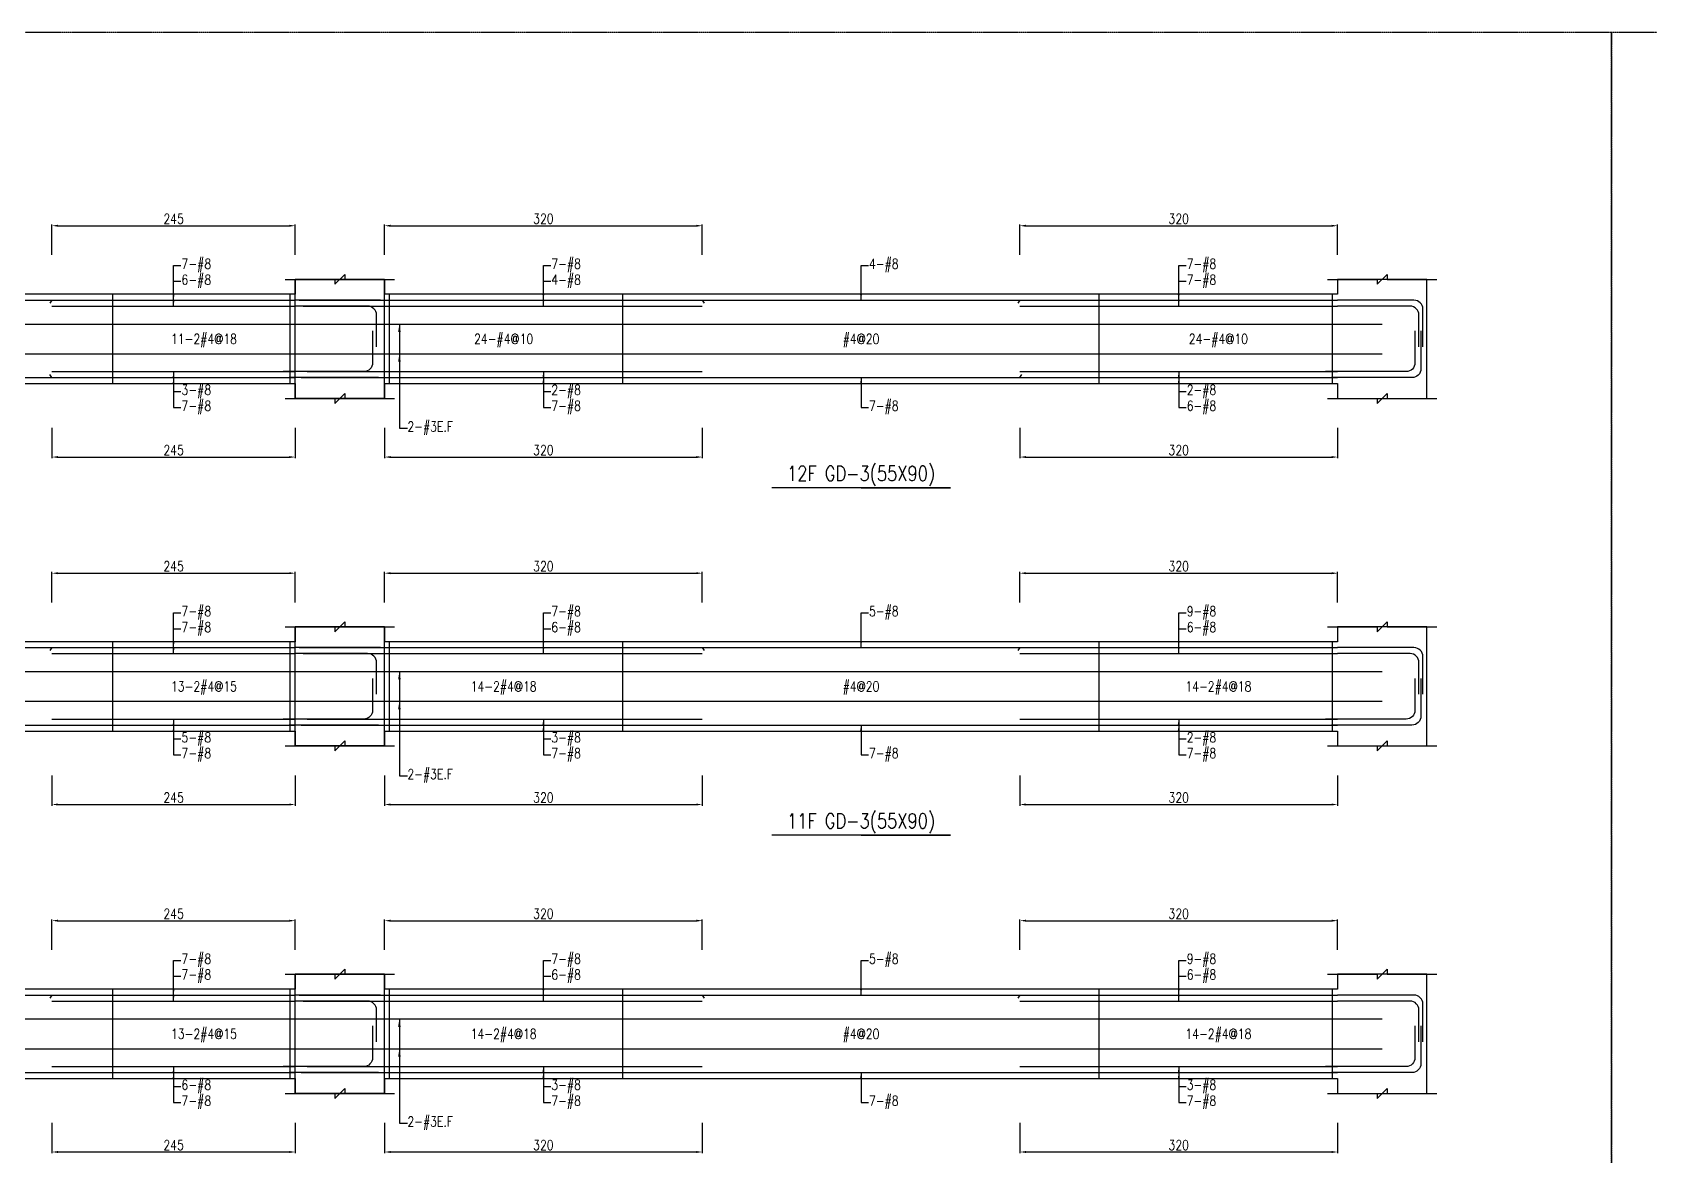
# Model space of a CAD drawing. Header units: millimetres. Extents: x 0 to 84580, y -12276 to 4373.
# Drawn here: x 40699 to 42328, y -5200 to -4069 of the extents above; entities that cross this region are included whole.
import ezdxf
from ezdxf.enums import TextEntityAlignment as Align

# ---------------------------------------------------------------- set-up
doc = ezdxf.new("R2010")
doc.units = ezdxf.units.MM
doc.header["$MEASUREMENT"] = 0
doc.linetypes.add('CENTER', pattern=[2, 1.25, -0.25, 0.25, -0.25])
for name, color, linetype in [('S-DIM', 2, 'Continuous'), ('S-GRID', 1, 'CENTER'), ('S-LEADER', 2, 'Continuous'), ('S-RC', 130, 'Continuous'), ('S-REINF', 6, 'Continuous'), ('S-TEXT', 2, 'Continuous')]:
    doc.layers.add(name, color=color, linetype=linetype)
doc.styles.add('CS4', font='romans.shx', dxfattribs={"width": 0.8, "bigfont": 'lsp.shx'})
doc.styles.get("Standard").update_dxf_attribs({"font": 'arial.ttf'})
doc.dimstyles.new('ISO-25', dxfattribs={"dimtxt": 2.5, "dimasz": 2.5, "dimexe": 1.25, "dimexo": 0.625, "dimtad": 1, "dimtxsty": 'Standard', "dimcen": 2.5, "dimadec": 0, "dimazin": 0, "dimtfac": 1, "dimtmove": 0, "dimatfit": 3, "dimfxl": 0, "dimarcsym": 0})

# ---------------------------------------------------------------- blocks, each defined once
blk = doc.blocks.new('*D1511')
at = {"layer": 'DEFPOINTS', "color": 0, "transparency": 16777216}
for p in [(40964.1, -4963.8), (40719.1, -4993.8), (40964.1, -4993.8)]:
    blk.add_point(p, dxfattribs=at)
at = {"layer": 'S-DIM', "color": 0, "lineweight": -2, "transparency": 16777216}
for p, q in [((40719.1, -4993.2), (40719.1, -4962.5)), ((40725.1, -4963.8), (40958.1, -4963.8)), ((40964.1, -4993.2), (40964.1, -4962.5))]:
    blk.add_line(p, q, dxfattribs=at)
at = {"layer": 'S-DIM', "color": 0, "transparency": 16777216}
for points in [[(40725.1, -4962.8), (40725.1, -4964.8), (40719.1, -4963.8)], [(40958.1, -4962.8), (40958.1, -4964.8), (40964.1, -4963.8)]]:
    blk.add_solid(points, dxfattribs=at)
at = {"layer": 'S-DIM', "color": 0, "transparency": 16777216, "insert": (40841.6, -4956.8), "char_height": 10, "attachment_point": 5, "style": 'CS4'}
blk.add_mtext('245', dxfattribs=at)
blk = doc.blocks.new('*D1513')
at = {"layer": 'DEFPOINTS', "color": 0, "transparency": 16777216}
for p in [(40719.1, -5166.8), (40964.1, -5166.8), (40964.1, -5196.8)]:
    blk.add_point(p, dxfattribs=at)
at = {"layer": 'S-DIM', "color": 0, "lineweight": -2, "transparency": 16777216}
for p, q in [((40719.1, -5167.4), (40719.1, -5198)), ((40964.1, -5167.4), (40964.1, -5198)), ((40725.1, -5196.8), (40958.1, -5196.8))]:
    blk.add_line(p, q, dxfattribs=at)
at = {"layer": 'S-DIM', "color": 0, "transparency": 16777216}
for points in [[(40725.1, -5195.8), (40725.1, -5197.8), (40719.1, -5196.8)], [(40958.1, -5195.8), (40958.1, -5197.8), (40964.1, -5196.8)]]:
    blk.add_solid(points, dxfattribs=at)
at = {"layer": 'S-DIM', "color": 0, "transparency": 16777216, "insert": (40841.6, -5189.8), "char_height": 10, "attachment_point": 5, "style": 'CS4'}
blk.add_mtext('245', dxfattribs=at)
blk = doc.blocks.new('*D1515')
at = {"layer": 'DEFPOINTS', "color": 0, "transparency": 16777216}
for p in [(40964.1, -4613.8), (40719.1, -4643.8), (40964.1, -4643.8)]:
    blk.add_point(p, dxfattribs=at)
at = {"layer": 'S-DIM', "color": 0, "lineweight": -2, "transparency": 16777216}
for p, q in [((40719.1, -4643.2), (40719.1, -4612.5)), ((40725.1, -4613.8), (40958.1, -4613.8)), ((40964.1, -4643.2), (40964.1, -4612.5))]:
    blk.add_line(p, q, dxfattribs=at)
at = {"layer": 'S-DIM', "color": 0, "transparency": 16777216}
for points in [[(40725.1, -4612.8), (40725.1, -4614.8), (40719.1, -4613.8)], [(40958.1, -4612.8), (40958.1, -4614.8), (40964.1, -4613.8)]]:
    blk.add_solid(points, dxfattribs=at)
at = {"layer": 'S-DIM', "color": 0, "transparency": 16777216, "insert": (40841.6, -4606.8), "char_height": 10, "attachment_point": 5, "style": 'CS4'}
blk.add_mtext('245', dxfattribs=at)
blk = doc.blocks.new('*D1525')
at = {"layer": 'DEFPOINTS', "color": 0, "transparency": 16777216}
for p in [(40719.1, -4816.8), (40964.1, -4816.8), (40964.1, -4846.8)]:
    blk.add_point(p, dxfattribs=at)
at = {"layer": 'S-DIM', "color": 0, "lineweight": -2, "transparency": 16777216}
for p, q in [((40719.1, -4817.4), (40719.1, -4848)), ((40964.1, -4817.4), (40964.1, -4848)), ((40725.1, -4846.8), (40958.1, -4846.8))]:
    blk.add_line(p, q, dxfattribs=at)
at = {"layer": 'S-DIM', "color": 0, "transparency": 16777216}
for points in [[(40725.1, -4845.8), (40725.1, -4847.8), (40719.1, -4846.8)], [(40958.1, -4845.8), (40958.1, -4847.8), (40964.1, -4846.8)]]:
    blk.add_solid(points, dxfattribs=at)
at = {"layer": 'S-DIM', "color": 0, "transparency": 16777216, "insert": (40841.6, -4839.8), "char_height": 10, "attachment_point": 5, "style": 'CS4'}
blk.add_mtext('245', dxfattribs=at)
blk = doc.blocks.new('*D1527')
at = {"layer": 'DEFPOINTS', "color": 0, "transparency": 16777216}
for p in [(40964.1, -4263.8), (40719.1, -4293.8), (40964.1, -4293.8)]:
    blk.add_point(p, dxfattribs=at)
at = {"layer": 'S-DIM', "color": 0, "lineweight": -2, "transparency": 16777216}
for p, q in [((40719.1, -4293.2), (40719.1, -4262.5)), ((40725.1, -4263.8), (40958.1, -4263.8)), ((40964.1, -4293.2), (40964.1, -4262.5))]:
    blk.add_line(p, q, dxfattribs=at)
at = {"layer": 'S-DIM', "color": 0, "transparency": 16777216}
for points in [[(40725.1, -4262.8), (40725.1, -4264.8), (40719.1, -4263.8)], [(40958.1, -4262.8), (40958.1, -4264.8), (40964.1, -4263.8)]]:
    blk.add_solid(points, dxfattribs=at)
at = {"layer": 'S-DIM', "color": 0, "transparency": 16777216, "insert": (40841.6, -4256.8), "char_height": 10, "attachment_point": 5, "style": 'CS4'}
blk.add_mtext('245', dxfattribs=at)
blk = doc.blocks.new('*D1529')
at = {"layer": 'DEFPOINTS', "color": 0, "transparency": 16777216}
for p in [(40719.1, -4466.8), (40964.1, -4466.8), (40964.1, -4496.8)]:
    blk.add_point(p, dxfattribs=at)
at = {"layer": 'S-DIM', "color": 0, "lineweight": -2, "transparency": 16777216}
for p, q in [((40719.1, -4467.4), (40719.1, -4498)), ((40964.1, -4467.4), (40964.1, -4498)), ((40725.1, -4496.8), (40958.1, -4496.8))]:
    blk.add_line(p, q, dxfattribs=at)
at = {"layer": 'S-DIM', "color": 0, "transparency": 16777216}
for points in [[(40725.1, -4495.8), (40725.1, -4497.8), (40719.1, -4496.8)], [(40958.1, -4495.8), (40958.1, -4497.8), (40964.1, -4496.8)]]:
    blk.add_solid(points, dxfattribs=at)
at = {"layer": 'S-DIM', "color": 0, "transparency": 16777216, "insert": (40841.6, -4489.8), "char_height": 10, "attachment_point": 5, "style": 'CS4'}
blk.add_mtext('245', dxfattribs=at)
blk = doc.blocks.new('*D1538')
at = {"layer": 'DEFPOINTS', "color": 0, "transparency": 16777216}
for p in [(41374.1, -4963.8), (41054.1, -4993.8), (41374.1, -4993.8)]:
    blk.add_point(p, dxfattribs=at)
at = {"layer": 'S-DIM', "color": 0, "lineweight": -2, "transparency": 16777216}
for p, q in [((41054.1, -4993.2), (41054.1, -4962.5)), ((41060.1, -4963.8), (41368.1, -4963.8)), ((41374.1, -4993.2), (41374.1, -4962.5))]:
    blk.add_line(p, q, dxfattribs=at)
at = {"layer": 'S-DIM', "color": 0, "transparency": 16777216}
for points in [[(41060.1, -4962.8), (41060.1, -4964.8), (41054.1, -4963.8)], [(41368.1, -4962.8), (41368.1, -4964.8), (41374.1, -4963.8)]]:
    blk.add_solid(points, dxfattribs=at)
at = {"layer": 'S-DIM', "color": 0, "transparency": 16777216, "insert": (41214.1, -4956.8), "char_height": 10, "attachment_point": 5, "style": 'CS4'}
blk.add_mtext('320', dxfattribs=at)
blk = doc.blocks.new('*D1539')
at = {"layer": 'DEFPOINTS', "color": 0, "transparency": 16777216}
for p in [(42014.1, -4963.8), (41694.1, -4993.8), (42014.1, -4993.8)]:
    blk.add_point(p, dxfattribs=at)
at = {"layer": 'S-DIM', "color": 0, "lineweight": -2, "transparency": 16777216}
for p, q in [((41694.1, -4993.2), (41694.1, -4962.5)), ((41700.1, -4963.8), (42008.1, -4963.8)), ((42014.1, -4993.2), (42014.1, -4962.5))]:
    blk.add_line(p, q, dxfattribs=at)
at = {"layer": 'S-DIM', "color": 0, "transparency": 16777216}
for points in [[(41700.1, -4962.8), (41700.1, -4964.8), (41694.1, -4963.8)], [(42008.1, -4962.8), (42008.1, -4964.8), (42014.1, -4963.8)]]:
    blk.add_solid(points, dxfattribs=at)
at = {"layer": 'S-DIM', "color": 0, "transparency": 16777216, "insert": (41854.1, -4956.8), "char_height": 10, "attachment_point": 5, "style": 'CS4'}
blk.add_mtext('320', dxfattribs=at)
blk = doc.blocks.new('*D1540')
at = {"layer": 'DEFPOINTS', "color": 0, "transparency": 16777216}
for p in [(41054.1, -5166.8), (41374.1, -5166.8), (41374.1, -5196.8)]:
    blk.add_point(p, dxfattribs=at)
at = {"layer": 'S-DIM', "color": 0, "lineweight": -2, "transparency": 16777216}
for p, q in [((41054.1, -5167.4), (41054.1, -5198)), ((41374.1, -5167.4), (41374.1, -5198)), ((41060.1, -5196.8), (41368.1, -5196.8))]:
    blk.add_line(p, q, dxfattribs=at)
at = {"layer": 'S-DIM', "color": 0, "transparency": 16777216}
for points in [[(41060.1, -5195.8), (41060.1, -5197.8), (41054.1, -5196.8)], [(41368.1, -5195.8), (41368.1, -5197.8), (41374.1, -5196.8)]]:
    blk.add_solid(points, dxfattribs=at)
at = {"layer": 'S-DIM', "color": 0, "transparency": 16777216, "insert": (41214.1, -5189.8), "char_height": 10, "attachment_point": 5, "style": 'CS4'}
blk.add_mtext('320', dxfattribs=at)
blk = doc.blocks.new('*D1541')
at = {"layer": 'DEFPOINTS', "color": 0, "transparency": 16777216}
for p in [(41694.1, -5166.8), (42014.1, -5166.8), (42014.1, -5196.8)]:
    blk.add_point(p, dxfattribs=at)
at = {"layer": 'S-DIM', "color": 0, "lineweight": -2, "transparency": 16777216}
for p, q in [((41694.1, -5167.4), (41694.1, -5198)), ((42014.1, -5167.4), (42014.1, -5198)), ((41700.1, -5196.8), (42008.1, -5196.8))]:
    blk.add_line(p, q, dxfattribs=at)
at = {"layer": 'S-DIM', "color": 0, "transparency": 16777216}
for points in [[(41700.1, -5195.8), (41700.1, -5197.8), (41694.1, -5196.8)], [(42008.1, -5195.8), (42008.1, -5197.8), (42014.1, -5196.8)]]:
    blk.add_solid(points, dxfattribs=at)
at = {"layer": 'S-DIM', "color": 0, "transparency": 16777216, "insert": (41854.1, -5189.8), "char_height": 10, "attachment_point": 5, "style": 'CS4'}
blk.add_mtext('320', dxfattribs=at)
blk = doc.blocks.new('*D1542')
at = {"layer": 'DEFPOINTS', "color": 0, "transparency": 16777216}
for p in [(41374.1, -4613.8), (41054.1, -4643.8), (41374.1, -4643.8)]:
    blk.add_point(p, dxfattribs=at)
at = {"layer": 'S-DIM', "color": 0, "lineweight": -2, "transparency": 16777216}
for p, q in [((41054.1, -4643.2), (41054.1, -4612.5)), ((41060.1, -4613.8), (41368.1, -4613.8)), ((41374.1, -4643.2), (41374.1, -4612.5))]:
    blk.add_line(p, q, dxfattribs=at)
at = {"layer": 'S-DIM', "color": 0, "transparency": 16777216}
for points in [[(41060.1, -4612.8), (41060.1, -4614.8), (41054.1, -4613.8)], [(41368.1, -4612.8), (41368.1, -4614.8), (41374.1, -4613.8)]]:
    blk.add_solid(points, dxfattribs=at)
at = {"layer": 'S-DIM', "color": 0, "transparency": 16777216, "insert": (41214.1, -4606.8), "char_height": 10, "attachment_point": 5, "style": 'CS4'}
blk.add_mtext('320', dxfattribs=at)
blk = doc.blocks.new('*D1543')
at = {"layer": 'DEFPOINTS', "color": 0, "transparency": 16777216}
for p in [(42014.1, -4613.8), (41694.1, -4643.8), (42014.1, -4643.8)]:
    blk.add_point(p, dxfattribs=at)
at = {"layer": 'S-DIM', "color": 0, "lineweight": -2, "transparency": 16777216}
for p, q in [((41694.1, -4643.2), (41694.1, -4612.5)), ((41700.1, -4613.8), (42008.1, -4613.8)), ((42014.1, -4643.2), (42014.1, -4612.5))]:
    blk.add_line(p, q, dxfattribs=at)
at = {"layer": 'S-DIM', "color": 0, "transparency": 16777216}
for points in [[(41700.1, -4612.8), (41700.1, -4614.8), (41694.1, -4613.8)], [(42008.1, -4612.8), (42008.1, -4614.8), (42014.1, -4613.8)]]:
    blk.add_solid(points, dxfattribs=at)
at = {"layer": 'S-DIM', "color": 0, "transparency": 16777216, "insert": (41854.1, -4606.8), "char_height": 10, "attachment_point": 5, "style": 'CS4'}
blk.add_mtext('320', dxfattribs=at)
blk = doc.blocks.new('*D1544')
at = {"layer": 'DEFPOINTS', "color": 0, "transparency": 16777216}
for p in [(41054.1, -4816.8), (41374.1, -4816.8), (41374.1, -4846.8)]:
    blk.add_point(p, dxfattribs=at)
at = {"layer": 'S-DIM', "color": 0, "lineweight": -2, "transparency": 16777216}
for p, q in [((41054.1, -4817.4), (41054.1, -4848)), ((41374.1, -4817.4), (41374.1, -4848)), ((41060.1, -4846.8), (41368.1, -4846.8))]:
    blk.add_line(p, q, dxfattribs=at)
at = {"layer": 'S-DIM', "color": 0, "transparency": 16777216}
for points in [[(41060.1, -4845.8), (41060.1, -4847.8), (41054.1, -4846.8)], [(41368.1, -4845.8), (41368.1, -4847.8), (41374.1, -4846.8)]]:
    blk.add_solid(points, dxfattribs=at)
at = {"layer": 'S-DIM', "color": 0, "transparency": 16777216, "insert": (41214.1, -4839.8), "char_height": 10, "attachment_point": 5, "style": 'CS4'}
blk.add_mtext('320', dxfattribs=at)
blk = doc.blocks.new('*D1545')
at = {"layer": 'DEFPOINTS', "color": 0, "transparency": 16777216}
for p in [(41694.1, -4816.8), (42014.1, -4816.8), (42014.1, -4846.8)]:
    blk.add_point(p, dxfattribs=at)
at = {"layer": 'S-DIM', "color": 0, "lineweight": -2, "transparency": 16777216}
for p, q in [((41694.1, -4817.4), (41694.1, -4848)), ((42014.1, -4817.4), (42014.1, -4848)), ((41700.1, -4846.8), (42008.1, -4846.8))]:
    blk.add_line(p, q, dxfattribs=at)
at = {"layer": 'S-DIM', "color": 0, "transparency": 16777216}
for points in [[(41700.1, -4845.8), (41700.1, -4847.8), (41694.1, -4846.8)], [(42008.1, -4845.8), (42008.1, -4847.8), (42014.1, -4846.8)]]:
    blk.add_solid(points, dxfattribs=at)
at = {"layer": 'S-DIM', "color": 0, "transparency": 16777216, "insert": (41854.1, -4839.8), "char_height": 10, "attachment_point": 5, "style": 'CS4'}
blk.add_mtext('320', dxfattribs=at)
blk = doc.blocks.new('*D1500')
at = {"layer": 'DEFPOINTS', "color": 0, "transparency": 16777216}
for p in [(41374.1, -4263.8), (41054.1, -4293.8), (41374.1, -4293.8)]:
    blk.add_point(p, dxfattribs=at)
at = {"layer": 'S-DIM', "color": 0, "lineweight": -2, "transparency": 16777216}
for p, q in [((41054.1, -4293.2), (41054.1, -4262.5)), ((41060.1, -4263.8), (41368.1, -4263.8)), ((41374.1, -4293.2), (41374.1, -4262.5))]:
    blk.add_line(p, q, dxfattribs=at)
at = {"layer": 'S-DIM', "color": 0, "transparency": 16777216}
for points in [[(41060.1, -4262.8), (41060.1, -4264.8), (41054.1, -4263.8)], [(41368.1, -4262.8), (41368.1, -4264.8), (41374.1, -4263.8)]]:
    blk.add_solid(points, dxfattribs=at)
at = {"layer": 'S-DIM', "color": 0, "transparency": 16777216, "insert": (41214.1, -4256.8), "char_height": 10, "attachment_point": 5, "style": 'CS4'}
blk.add_mtext('320', dxfattribs=at)
blk = doc.blocks.new('*D1501')
at = {"layer": 'DEFPOINTS', "color": 0, "transparency": 16777216}
for p in [(42014.1, -4263.8), (41694.1, -4293.8), (42014.1, -4293.8)]:
    blk.add_point(p, dxfattribs=at)
at = {"layer": 'S-DIM', "color": 0, "lineweight": -2, "transparency": 16777216}
for p, q in [((41694.1, -4293.2), (41694.1, -4262.5)), ((41700.1, -4263.8), (42008.1, -4263.8)), ((42014.1, -4293.2), (42014.1, -4262.5))]:
    blk.add_line(p, q, dxfattribs=at)
at = {"layer": 'S-DIM', "color": 0, "transparency": 16777216}
for points in [[(41700.1, -4262.8), (41700.1, -4264.8), (41694.1, -4263.8)], [(42008.1, -4262.8), (42008.1, -4264.8), (42014.1, -4263.8)]]:
    blk.add_solid(points, dxfattribs=at)
at = {"layer": 'S-DIM', "color": 0, "transparency": 16777216, "insert": (41854.1, -4256.8), "char_height": 10, "attachment_point": 5, "style": 'CS4'}
blk.add_mtext('320', dxfattribs=at)
blk = doc.blocks.new('*D1502')
at = {"layer": 'DEFPOINTS', "color": 0, "transparency": 16777216}
for p in [(41054.1, -4466.8), (41374.1, -4466.8), (41374.1, -4496.8)]:
    blk.add_point(p, dxfattribs=at)
at = {"layer": 'S-DIM', "color": 0, "lineweight": -2, "transparency": 16777216}
for p, q in [((41054.1, -4467.4), (41054.1, -4498)), ((41374.1, -4467.4), (41374.1, -4498)), ((41060.1, -4496.8), (41368.1, -4496.8))]:
    blk.add_line(p, q, dxfattribs=at)
at = {"layer": 'S-DIM', "color": 0, "transparency": 16777216}
for points in [[(41060.1, -4495.8), (41060.1, -4497.8), (41054.1, -4496.8)], [(41368.1, -4495.8), (41368.1, -4497.8), (41374.1, -4496.8)]]:
    blk.add_solid(points, dxfattribs=at)
at = {"layer": 'S-DIM', "color": 0, "transparency": 16777216, "insert": (41214.1, -4489.8), "char_height": 10, "attachment_point": 5, "style": 'CS4'}
blk.add_mtext('320', dxfattribs=at)
blk = doc.blocks.new('*D1503')
at = {"layer": 'DEFPOINTS', "color": 0, "transparency": 16777216}
for p in [(41694.1, -4466.8), (42014.1, -4466.8), (42014.1, -4496.8)]:
    blk.add_point(p, dxfattribs=at)
at = {"layer": 'S-DIM', "color": 0, "lineweight": -2, "transparency": 16777216}
for p, q in [((41694.1, -4467.4), (41694.1, -4498)), ((42014.1, -4467.4), (42014.1, -4498)), ((41700.1, -4496.8), (42008.1, -4496.8))]:
    blk.add_line(p, q, dxfattribs=at)
at = {"layer": 'S-DIM', "color": 0, "transparency": 16777216}
for points in [[(41700.1, -4495.8), (41700.1, -4497.8), (41694.1, -4496.8)], [(42008.1, -4495.8), (42008.1, -4497.8), (42014.1, -4496.8)]]:
    blk.add_solid(points, dxfattribs=at)
at = {"layer": 'S-DIM', "color": 0, "transparency": 16777216, "insert": (41854.1, -4489.8), "char_height": 10, "attachment_point": 5, "style": 'CS4'}
blk.add_mtext('320', dxfattribs=at)

msp = doc.modelspace()

# ---------------------------------------------------------------- linework, layer by layer
at = {"layer": 'S-GRID'}
for points in [[(39061, -6138), (42290, -6138), (42290, -4069), (39061, -4069), (39061, -6138)], [(42290, -6138), (45519, -6138), (45519, -4069), (42290, -4069), (42290, -6138)]]:
    msp.add_lwpolyline(points, dxfattribs=at)
at = {"layer": 'S-RC'}
for points in [[(40954.059, -4317.79), (41004.059, -4317.799), (41004.058, -4322.799), (41014.06, -4312.801), (41014.059, -4317.801), (41064.059, -4317.811)], [(40954.059, -4317.79), (41004.059, -4317.799), (41004.058, -4322.799), (41014.06, -4312.801), (41014.059, -4317.801), (41064.059, -4317.811)], [(42004.059, -4317.79), (42054.059, -4317.799), (42054.058, -4322.799), (42064.06, -4312.801), (42064.059, -4317.801), (42114.059, -4317.811)], [(40964.059, -4332.79), (40229.059, -4332.79)], [(40964.059, -4422.79), (40964.059, -4437.79), (41054.059, -4437.79), (41054.059, -4317.79), (40964.059, -4317.79), (40964.059, -4332.79)], [(41054.059, -4422.79), (41054.059, -4437.79), (40964.059, -4437.79), (40964.059, -4317.79), (41054.059, -4317.79), (41054.059, -4332.79)], [(42014.059, -4332.79), (41054.059, -4332.79)], [(42014.059, -4422.79), (42014.059, -4437.79), (42104.059, -4437.79), (42104.059, -4317.79), (42014.059, -4317.79), (42014.059, -4332.79)], [(40229.059, -4422.79), (40964.059, -4422.79)], [(41054.059, -4422.79), (42014.059, -4422.79)], [(40954.059, -4437.79), (41004.059, -4437.799), (41004.058, -4442.799), (41014.06, -4432.801), (41014.059, -4437.801), (41064.059, -4437.811)], [(40954.059, -4437.79), (41004.059, -4437.799), (41004.058, -4442.799), (41014.06, -4432.801), (41014.059, -4437.801), (41064.059, -4437.811)], [(42004.059, -4437.79), (42054.059, -4437.799), (42054.058, -4442.799), (42064.06, -4432.801), (42064.059, -4437.801), (42114.059, -4437.811)], [(41534.059, -4527.79), (41624.059, -4527.79), (41444.059, -4527.79)], [(40954.059, -4667.79), (41004.059, -4667.799), (41004.058, -4672.799), (41014.06, -4662.801), (41014.059, -4667.801), (41064.059, -4667.811)], [(40954.059, -4667.79), (41004.059, -4667.799), (41004.058, -4672.799), (41014.06, -4662.801), (41014.059, -4667.801), (41064.059, -4667.811)], [(40964.059, -4772.79), (40964.059, -4787.79), (41054.059, -4787.79), (41054.059, -4667.79), (40964.059, -4667.79), (40964.059, -4682.79)], [(41054.059, -4772.79), (41054.059, -4787.79), (40964.059, -4787.79), (40964.059, -4667.79), (41054.059, -4667.79), (41054.059, -4682.79)], [(42004.059, -4667.79), (42054.059, -4667.799), (42054.058, -4672.799), (42064.06, -4662.801), (42064.059, -4667.801), (42114.059, -4667.811)], [(42014.059, -4772.79), (42014.059, -4787.79), (42104.059, -4787.79), (42104.059, -4667.79), (42014.059, -4667.79), (42014.059, -4682.79)], [(40964.059, -4682.79), (40229.059, -4682.79)], [(42014.059, -4682.79), (41054.059, -4682.79)], [(40229.059, -4772.79), (40964.059, -4772.79)], [(41054.059, -4772.79), (42014.059, -4772.79)], [(40954.059, -4787.79), (41004.059, -4787.799), (41004.058, -4792.799), (41014.06, -4782.801), (41014.059, -4787.801), (41064.059, -4787.811)], [(40954.059, -4787.79), (41004.059, -4787.799), (41004.058, -4792.799), (41014.06, -4782.801), (41014.059, -4787.801), (41064.059, -4787.811)], [(42004.059, -4787.79), (42054.059, -4787.799), (42054.058, -4792.799), (42064.06, -4782.801), (42064.059, -4787.801), (42114.059, -4787.811)], [(41534.059, -4877.79), (41624.059, -4877.79), (41444.059, -4877.79)], [(40954.059, -5017.79), (41004.059, -5017.799), (41004.058, -5022.799), (41014.06, -5012.801), (41014.059, -5017.801), (41064.059, -5017.811)], [(40954.059, -5017.79), (41004.059, -5017.799), (41004.058, -5022.799), (41014.06, -5012.801), (41014.059, -5017.801), (41064.059, -5017.811)], [(42004.059, -5017.79), (42054.059, -5017.799), (42054.058, -5022.799), (42064.06, -5012.801), (42064.059, -5017.801), (42114.059, -5017.811)], [(40964.059, -5032.79), (40229.059, -5032.79)], [(40964.059, -5122.79), (40964.059, -5137.79), (41054.059, -5137.79), (41054.059, -5017.79), (40964.059, -5017.79), (40964.059, -5032.79)], [(41054.059, -5122.79), (41054.059, -5137.79), (40964.059, -5137.79), (40964.059, -5017.79), (41054.059, -5017.79), (41054.059, -5032.79)], [(42014.059, -5032.79), (41054.059, -5032.79)], [(42014.059, -5122.79), (42014.059, -5137.79), (42104.059, -5137.79), (42104.059, -5017.79), (42014.059, -5017.79), (42014.059, -5032.79)], [(40229.059, -5122.79), (40964.059, -5122.79)], [(41054.059, -5122.79), (42014.059, -5122.79)], [(40954.059, -5137.79), (41004.059, -5137.799), (41004.058, -5142.799), (41014.06, -5132.801), (41014.059, -5137.801), (41064.059, -5137.811)], [(40954.059, -5137.79), (41004.059, -5137.799), (41004.058, -5142.799), (41014.06, -5132.801), (41014.059, -5137.801), (41064.059, -5137.811)], [(42004.059, -5137.79), (42054.059, -5137.799), (42054.058, -5142.799), (42064.06, -5132.801), (42064.059, -5137.801), (42114.059, -5137.811)]]:
    msp.add_lwpolyline(points, dxfattribs=at)
at = {"layer": 'S-REINF', "color": 1}
for points in [[(40780.309, -4422.79), (40780.309, -4332.79)], [(40959.059, -4422.79), (40959.059, -4332.79)], [(41059.059, -4422.79), (41059.059, -4332.79)], [(41294.059, -4422.79), (41294.059, -4332.79)], [(41774.059, -4422.79), (41774.059, -4332.79)], [(42009.059, -4422.79), (42009.059, -4332.79)], [(40184.059, -4362.79), (41009.059, -4362.79)], [(41009.059, -4362.79), (42059.059, -4362.79)], [(40184.059, -4392.79), (41009.059, -4392.79)], [(41009.059, -4392.79), (42059.059, -4392.79)], [(40780.309, -4772.79), (40780.309, -4682.79)], [(40959.059, -4772.79), (40959.059, -4682.79)], [(41059.059, -4772.79), (41059.059, -4682.79)], [(41294.059, -4772.79), (41294.059, -4682.79)], [(41774.059, -4772.79), (41774.059, -4682.79)], [(42009.059, -4772.79), (42009.059, -4682.79)], [(40184.059, -4712.79), (41009.059, -4712.79)], [(41009.059, -4712.79), (42059.059, -4712.79)], [(40184.059, -4742.79), (41009.059, -4742.79)], [(41009.059, -4742.79), (42059.059, -4742.79)], [(40780.309, -5122.79), (40780.309, -5032.79)], [(40959.059, -5122.79), (40959.059, -5032.79)], [(41059.059, -5122.79), (41059.059, -5032.79)], [(41294.059, -5122.79), (41294.059, -5032.79)], [(41774.059, -5122.79), (41774.059, -5032.79)], [(42009.059, -5122.79), (42009.059, -5032.79)], [(40184.059, -5062.79), (41009.059, -5062.79)], [(41009.059, -5062.79), (42059.059, -5062.79)], [(40184.059, -5092.79), (41009.059, -5092.79)], [(41009.059, -5092.79), (42059.059, -5092.79)]]:
    msp.add_lwpolyline(points, dxfattribs=at)
at = {"layer": 'S-REINF'}
for points in [[(40474.059, -4338.79), (40719.059, -4338.79)], [(40719.059, -4338.79), (40717.059, -4341.79)], [(40719.059, -4338.79), (40964.059, -4338.79)], [(40719.059, -4344.79), (40964.059, -4344.79)], [(41050.059, -4338.79), (40964.059, -4338.79)], [(40968.059, -4338.79), (41054.059, -4338.79)], [(40972.059, -4344.79), (41054.059, -4344.79)], [(41054.059, -4338.79), (41374.059, -4338.79)], [(41054.059, -4344.79), (41374.059, -4344.79)], [(41374.059, -4338.79), (41376.059, -4341.79)], [(41374.059, -4338.79), (41694.059, -4338.79)], [(41694.059, -4338.79), (41692.059, -4341.79)], [(41694.059, -4338.79), (42014.059, -4338.79)], [(41694.059, -4344.79), (42014.059, -4344.79)], [(40719.059, -4416.79), (40717.059, -4413.79)], [(40719.059, -4410.79), (40964.059, -4410.79)], [(40976.059, -4410.79), (41054.059, -4410.79)], [(41054.059, -4410.79), (41374.059, -4410.79)], [(41694.059, -4410.79), (42014.059, -4410.79)], [(41694.059, -4416.79), (41696.059, -4413.79)], [(40474.059, -4416.79), (40719.059, -4416.79)], [(40719.059, -4416.79), (40964.059, -4416.79)], [(41048.059, -4416.79), (40958.059, -4416.79)], [(40970.059, -4416.79), (41054.059, -4416.79)], [(41054.059, -4416.79), (41374.059, -4416.79)], [(41374.059, -4416.79), (41694.059, -4416.79)], [(41694.059, -4416.79), (42014.059, -4416.79)], [(40474.059, -4688.79), (40719.059, -4688.79)], [(40719.059, -4688.79), (40717.059, -4691.79)], [(40719.059, -4688.79), (40964.059, -4688.79)], [(41050.059, -4688.79), (40964.059, -4688.79)], [(40968.059, -4688.79), (41054.059, -4688.79)], [(41054.059, -4688.79), (41374.059, -4688.79)], [(41374.059, -4688.79), (41376.059, -4691.79)], [(41374.059, -4688.79), (41694.059, -4688.79)], [(41694.059, -4688.79), (41692.059, -4691.79)], [(41694.059, -4688.79), (42014.059, -4688.79)], [(40719.059, -4694.79), (40964.059, -4694.79)], [(40972.059, -4694.79), (41054.059, -4694.79)], [(41054.059, -4694.79), (41374.059, -4694.79)], [(41694.059, -4694.79), (42014.059, -4694.79)], [(40474.059, -4766.79), (40719.059, -4766.79)], [(40719.059, -4760.79), (40964.059, -4760.79)], [(40719.059, -4766.79), (40964.059, -4766.79)], [(41048.059, -4766.79), (40958.059, -4766.79)], [(40970.059, -4766.79), (41054.059, -4766.79)], [(40976.059, -4760.79), (41054.059, -4760.79)], [(41054.059, -4760.79), (41374.059, -4760.79)], [(41054.059, -4766.79), (41374.059, -4766.79)], [(41374.059, -4766.79), (41694.059, -4766.79)], [(41694.059, -4760.79), (42014.059, -4760.79)], [(41694.059, -4766.79), (42014.059, -4766.79)], [(40474.059, -5038.79), (40719.059, -5038.79)], [(40719.059, -5038.79), (40717.059, -5041.79)], [(40719.059, -5038.79), (40964.059, -5038.79)], [(40719.059, -5044.79), (40964.059, -5044.79)], [(41050.059, -5038.79), (40964.059, -5038.79)], [(40968.059, -5038.79), (41054.059, -5038.79)], [(40972.059, -5044.79), (41054.059, -5044.79)], [(41054.059, -5038.79), (41374.059, -5038.79)], [(41054.059, -5044.79), (41374.059, -5044.79)], [(41374.059, -5038.79), (41376.059, -5041.79)], [(41374.059, -5038.79), (41694.059, -5038.79)], [(41694.059, -5038.79), (41692.059, -5041.79)], [(41694.059, -5038.79), (42014.059, -5038.79)], [(41694.059, -5044.79), (42014.059, -5044.79)], [(40719.059, -5110.79), (40964.059, -5110.79)], [(40976.059, -5110.79), (41054.059, -5110.79)], [(41054.059, -5110.79), (41374.059, -5110.79)], [(41694.059, -5110.79), (42014.059, -5110.79)], [(40474.059, -5116.79), (40719.059, -5116.79)], [(40719.059, -5116.79), (40964.059, -5116.79)], [(41048.059, -5116.79), (40958.059, -5116.79)], [(40970.059, -5116.79), (41054.059, -5116.79)], [(41054.059, -5116.79), (41374.059, -5116.79)], [(41374.059, -5116.79), (41694.059, -5116.79)], [(41694.059, -5116.79), (42014.059, -5116.79)]]:
    msp.add_lwpolyline(points, dxfattribs=at)
for points in [[(41046.059, -4385.79), (41046.059, -4353.79, 0.41421356), (41037.059, -4344.79), (40964.059, -4344.79)], [(42100.059, -4385.79), (42100.059, -4347.79, 0.41421356), (42091.059, -4338.79), (42014.059, -4338.79)], [(42096.059, -4385.79), (42096.059, -4353.79, 0.41421356), (42087.059, -4344.79), (42014.059, -4344.79)], [(41042.059, -4369.79), (41042.059, -4401.79, -0.41421356), (41033.059, -4410.79), (40952.059, -4410.79)], [(42092.059, -4369.79), (42092.059, -4401.79, -0.41421356), (42083.059, -4410.79), (42002.059, -4410.79)], [(42098.059, -4369.79), (42098.059, -4407.79, -0.41421356), (42089.059, -4416.79), (42008.059, -4416.79)], [(42100.059, -4735.79), (42100.059, -4697.79, 0.41421356), (42091.059, -4688.79), (42014.059, -4688.79)], [(41046.059, -4735.79), (41046.059, -4703.79, 0.41421356), (41037.059, -4694.79), (40964.059, -4694.79)], [(42096.059, -4735.79), (42096.059, -4703.79, 0.41421356), (42087.059, -4694.79), (42014.059, -4694.79)], [(41042.059, -4719.79), (41042.059, -4751.79, -0.41421356), (41033.059, -4760.79), (40952.059, -4760.79)], [(42092.059, -4719.79), (42092.059, -4751.79, -0.41421356), (42083.059, -4760.79), (42002.059, -4760.79)], [(42098.059, -4719.79), (42098.059, -4757.79, -0.41421356), (42089.059, -4766.79), (42008.059, -4766.79)], [(41046.059, -5085.79), (41046.059, -5053.79, 0.41421356), (41037.059, -5044.79), (40964.059, -5044.79)], [(42100.059, -5085.79), (42100.059, -5047.79, 0.41421356), (42091.059, -5038.79), (42014.059, -5038.79)], [(42096.059, -5085.79), (42096.059, -5053.79, 0.41421356), (42087.059, -5044.79), (42014.059, -5044.79)], [(41042.059, -5069.79), (41042.059, -5101.79, -0.41421356), (41033.059, -5110.79), (40952.059, -5110.79)], [(42092.059, -5069.79), (42092.059, -5101.79, -0.41421356), (42083.059, -5110.79), (42002.059, -5110.79)], [(42098.059, -5069.79), (42098.059, -5107.79, -0.41421356), (42089.059, -5116.79), (42008.059, -5116.79)]]:
    msp.add_lwpolyline(points, format="xyb", dxfattribs=at)

# ---------------------------------------------------------------- texts
at = {"layer": 'S-LEADER', "char_height": 10, "attachment_point": 4, "style": 'CS4'}
for s, insert in [('7-#8', (40849.559, -4303.79)), ('7-#8', (41222.059, -4303.79)), ('4-#8', (41542.059, -4303.79)), ('7-#8', (41862.059, -4303.79)), ('6-#8', (40849.559, -4319.79)), ('4-#8', (41222.059, -4319.79)), ('7-#8', (41862.059, -4319.79)), ('3-#8', (40849.559, -4430.79)), ('2-#8', (41222.059, -4430.79)), ('2-#8', (41862.059, -4430.79)), ('7-#8', (40849.559, -4446.79)), ('7-#8', (41222.059, -4446.79)), ('7-#8', (41542.059, -4446.79)), ('6-#8', (41862.059, -4446.79)), ('7-#8', (40849.559, -4653.79)), ('7-#8', (41222.059, -4653.79)), ('5-#8', (41542.059, -4653.79)), ('9-#8', (41862.059, -4653.79)), ('7-#8', (40849.559, -4669.79)), ('6-#8', (41222.059, -4669.79)), ('6-#8', (41862.059, -4669.79)), ('5-#8', (40849.559, -4780.79)), ('3-#8', (41222.059, -4780.79)), ('2-#8', (41862.059, -4780.79)), ('7-#8', (40849.559, -4796.79)), ('7-#8', (41222.059, -4796.79)), ('7-#8', (41542.059, -4796.79)), ('7-#8', (41862.059, -4796.79)), ('7-#8', (40849.559, -5003.79)), ('7-#8', (41222.059, -5003.79)), ('5-#8', (41542.059, -5003.79)), ('9-#8', (41862.059, -5003.79)), ('7-#8', (40849.559, -5019.79)), ('6-#8', (41222.059, -5019.79)), ('6-#8', (41862.059, -5019.79)), ('6-#8', (40849.559, -5130.79)), ('3-#8', (41222.059, -5130.79)), ('3-#8', (41862.059, -5130.79)), ('7-#8', (40849.559, -5146.79)), ('7-#8', (41222.059, -5146.79)), ('7-#8', (41542.059, -5146.79)), ('7-#8', (41862.059, -5146.79))]:
    msp.add_mtext(s, dxfattribs=dict(at, insert=insert))
at = {"layer": 'S-LEADER', "color": 3, "char_height": 10, "attachment_point": 4, "style": 'CS4'}
for insert in [(41077.059, -4467.79), (41077.059, -4817.79), (41077.059, -5167.79)]:
    msp.add_mtext('2-#3E.F', dxfattribs=dict(at, insert=insert))
at = {"layer": 'S-RC', "style": 'CS4', "width": 0.8}
for s, p in [('12F GD-3(55X90)', (41534.059, -4520.79)), ('11F GD-3(55X90)', (41534.059, -4870.79))]:
    msp.add_text(s, height=15, dxfattribs=at).set_placement(p, align=Align.CENTER)
at = {"layer": 'S-TEXT', "color": 1, "style": 'CS4', "width": 0.8}
for s, p in [('11-2#4@18', (40872.184, -4382.79)), ('24-#4@10', (41174.059, -4382.79)), ('#4@20', (41534.059, -4382.79)), ('24-#4@10', (41894.059, -4382.79)), ('13-2#4@15', (40872.184, -4732.79)), ('14-2#4@18', (41174.059, -4732.79)), ('#4@20', (41534.059, -4732.79)), ('14-2#4@18', (41894.059, -4732.79)), ('13-2#4@15', (40872.184, -5082.79)), ('14-2#4@18', (41174.059, -5082.79)), ('#4@20', (41534.059, -5082.79)), ('14-2#4@18', (41894.059, -5082.79))]:
    msp.add_text(s, height=10, dxfattribs=at).set_placement(p, align=Align.CENTER)

# ---------------------------------------------------------------- dimensions: what is measured, and where the dimension line sits
at = {"layer": 'S-DIM'}
for p1, p2, distance, picture, middle in [((40719.059, -4293.79), (40964.059, -4293.79), 30, '*D1527', (40841.559, -4256.79)), ((41054.059, -4293.79), (41374.059, -4293.79), 30, '*D1500', (41214.059, -4256.79)), ((41694.059, -4293.79), (42014.059, -4293.79), 30, '*D1501', (41854.059, -4256.79)), ((40719.059, -4466.79), (40964.059, -4466.79), -30, '*D1529', (40841.559, -4489.79)), ((41054.059, -4466.79), (41374.059, -4466.79), -30, '*D1502', (41214.059, -4489.79)), ((41694.059, -4466.79), (42014.059, -4466.79), -30, '*D1503', (41854.059, -4489.79)), ((40719.059, -4643.79), (40964.059, -4643.79), 30, '*D1515', (40841.559, -4606.79)), ((41054.059, -4643.79), (41374.059, -4643.79), 30, '*D1542', (41214.059, -4606.79)), ((41694.059, -4643.79), (42014.059, -4643.79), 30, '*D1543', (41854.059, -4606.79)), ((40719.059, -4816.79), (40964.059, -4816.79), -30, '*D1525', (40841.559, -4839.79)), ((41054.059, -4816.79), (41374.059, -4816.79), -30, '*D1544', (41214.059, -4839.79)), ((41694.059, -4816.79), (42014.059, -4816.79), -30, '*D1545', (41854.059, -4839.79)), ((40719.059, -4993.79), (40964.059, -4993.79), 30, '*D1511', (40841.559, -4956.79)), ((41054.059, -4993.79), (41374.059, -4993.79), 30, '*D1538', (41214.059, -4956.79)), ((41694.059, -4993.79), (42014.059, -4993.79), 30, '*D1539', (41854.059, -4956.79)), ((40719.059, -5166.79), (40964.059, -5166.79), -30, '*D1513', (40841.559, -5189.79)), ((41054.059, -5166.79), (41374.059, -5166.79), -30, '*D1540', (41214.059, -5189.79)), ((41694.059, -5166.79), (42014.059, -5166.79), -30, '*D1541', (41854.059, -5189.79))]:
    dim = msp.add_aligned_dim(p1=p1, p2=p2, distance=distance, dimstyle='ISO-25', override={"dimtxt": 10, "dimasz": 6, "dimgap": 2, "dimtxsty": 'CS4'}, dxfattribs=at)
    dim.commit()
    dim.dimension.update_dxf_attribs({"geometry": picture, "text_midpoint": middle})

# ---------------------------------------------------------------- leaders
at = {"layer": 'S-LEADER', "annotation_type": 0, "has_hookline": 1, "hookline_direction": 0}
for points, override, text_width in [([(40841.559, -4338.79), (40841.559, -4303.79), (40848.934, -4303.79)], {"dimasz": 6, "dimtad": 0}, 30.857), ([(41214.059, -4338.79), (41214.059, -4303.79), (41221.434, -4303.79)], {"dimasz": 6, "dimtad": 0}, 30.857), ([(41534.059, -4338.79), (41534.059, -4303.79), (41541.434, -4303.79)], {"dimasz": 6, "dimtad": 0}, 30.857), ([(41854.059, -4338.79), (41854.059, -4303.79), (41861.434, -4303.79)], {"dimasz": 6, "dimtad": 0}, 30.857), ([(40841.559, -4344.79), (40841.559, -4319.79), (40848.934, -4319.79)], {"dimasz": 6, "dimtad": 0}, 30.476), ([(41214.059, -4344.79), (41214.059, -4319.79), (41221.434, -4319.79)], {"dimasz": 6, "dimtad": 0}, 30.857), ([(41854.059, -4344.79), (41854.059, -4319.79), (41861.434, -4319.79)], {"dimasz": 6, "dimtad": 0}, 30.857), ([(41069.059, -4392.79), (41069.059, -4467.79), (41076.434, -4467.79)], {"dimasz": 8, "dimtad": 0}, 49.524), ([(40841.559, -4410.79), (40841.559, -4430.79), (40848.934, -4430.79)], {"dimasz": 6, "dimtad": 0}, 30.857), ([(41214.059, -4410.79), (41214.059, -4430.79), (41221.434, -4430.79)], {"dimasz": 6, "dimtad": 0}, 30.857), ([(41854.059, -4410.79), (41854.059, -4430.79), (41861.434, -4430.79)], {"dimasz": 6, "dimtad": 0}, 30.857), ([(40841.559, -4416.79), (40841.559, -4446.79), (40848.934, -4446.79)], {"dimasz": 6, "dimtad": 0}, 30.857), ([(41214.059, -4416.79), (41214.059, -4446.79), (41221.434, -4446.79)], {"dimasz": 6, "dimtad": 0}, 30.857), ([(41534.059, -4416.79), (41534.059, -4446.79), (41541.434, -4446.79)], {"dimasz": 6, "dimtad": 0}, 30.857), ([(41854.059, -4416.79), (41854.059, -4446.79), (41861.434, -4446.79)], {"dimasz": 6, "dimtad": 0}, 30.476), ([(40841.559, -4688.79), (40841.559, -4653.79), (40848.934, -4653.79)], {"dimasz": 6, "dimtad": 0}, 30.857), ([(41214.059, -4688.79), (41214.059, -4653.79), (41221.434, -4653.79)], {"dimasz": 6, "dimtad": 0}, 30.857), ([(41534.059, -4688.79), (41534.059, -4653.79), (41541.434, -4653.79)], {"dimasz": 6, "dimtad": 0}, 30.857), ([(41854.059, -4688.79), (41854.059, -4653.79), (41861.434, -4653.79)], {"dimasz": 6, "dimtad": 0}, 30.857), ([(40841.559, -4694.79), (40841.559, -4669.79), (40848.934, -4669.79)], {"dimasz": 6, "dimtad": 0}, 30.857), ([(41214.059, -4694.79), (41214.059, -4669.79), (41221.434, -4669.79)], {"dimasz": 6, "dimtad": 0}, 30.476), ([(41854.059, -4694.79), (41854.059, -4669.79), (41861.434, -4669.79)], {"dimasz": 6, "dimtad": 0}, 30.476), ([(41069.059, -4742.79), (41069.059, -4817.79), (41076.434, -4817.79)], {"dimasz": 8, "dimtad": 0}, 49.524), ([(40841.559, -4760.79), (40841.559, -4780.79), (40848.934, -4780.79)], {"dimasz": 6, "dimtad": 0}, 30.857), ([(40841.559, -4766.79), (40841.559, -4796.79), (40848.934, -4796.79)], {"dimasz": 6, "dimtad": 0}, 30.857), ([(41214.059, -4760.79), (41214.059, -4780.79), (41221.434, -4780.79)], {"dimasz": 6, "dimtad": 0}, 30.857), ([(41214.059, -4766.79), (41214.059, -4796.79), (41221.434, -4796.79)], {"dimasz": 6, "dimtad": 0}, 30.857), ([(41534.059, -4766.79), (41534.059, -4796.79), (41541.434, -4796.79)], {"dimasz": 6, "dimtad": 0}, 30.857), ([(41854.059, -4760.79), (41854.059, -4780.79), (41861.434, -4780.79)], {"dimasz": 6, "dimtad": 0}, 30.857), ([(41854.059, -4766.79), (41854.059, -4796.79), (41861.434, -4796.79)], {"dimasz": 6, "dimtad": 0}, 30.857), ([(40841.559, -5038.79), (40841.559, -5003.79), (40848.934, -5003.79)], {"dimasz": 6, "dimtad": 0}, 30.857), ([(41214.059, -5038.79), (41214.059, -5003.79), (41221.434, -5003.79)], {"dimasz": 6, "dimtad": 0}, 30.857), ([(41534.059, -5038.79), (41534.059, -5003.79), (41541.434, -5003.79)], {"dimasz": 6, "dimtad": 0}, 30.857), ([(41854.059, -5038.79), (41854.059, -5003.79), (41861.434, -5003.79)], {"dimasz": 6, "dimtad": 0}, 30.857), ([(40841.559, -5044.79), (40841.559, -5019.79), (40848.934, -5019.79)], {"dimasz": 6, "dimtad": 0}, 30.857), ([(41214.059, -5044.79), (41214.059, -5019.79), (41221.434, -5019.79)], {"dimasz": 6, "dimtad": 0}, 30.476), ([(41854.059, -5044.79), (41854.059, -5019.79), (41861.434, -5019.79)], {"dimasz": 6, "dimtad": 0}, 30.476), ([(41069.059, -5092.79), (41069.059, -5167.79), (41076.434, -5167.79)], {"dimasz": 8, "dimtad": 0}, 49.524), ([(40841.559, -5110.79), (40841.559, -5130.79), (40848.934, -5130.79)], {"dimasz": 6, "dimtad": 0}, 30.476), ([(41214.059, -5110.79), (41214.059, -5130.79), (41221.434, -5130.79)], {"dimasz": 6, "dimtad": 0}, 30.857), ([(41854.059, -5110.79), (41854.059, -5130.79), (41861.434, -5130.79)], {"dimasz": 6, "dimtad": 0}, 30.857), ([(40841.559, -5116.79), (40841.559, -5146.79), (40848.934, -5146.79)], {"dimasz": 6, "dimtad": 0}, 30.857), ([(41214.059, -5116.79), (41214.059, -5146.79), (41221.434, -5146.79)], {"dimasz": 6, "dimtad": 0}, 30.857), ([(41534.059, -5116.79), (41534.059, -5146.79), (41541.434, -5146.79)], {"dimasz": 6, "dimtad": 0}, 30.857), ([(41854.059, -5116.79), (41854.059, -5146.79), (41861.434, -5146.79)], {"dimasz": 6, "dimtad": 0}, 30.857)]:
    msp.add_leader(points, dimstyle='ISO-25', override=override, dxfattribs=dict(at, text_width=text_width))
at = {"layer": 'S-LEADER'}
for points in [[(41069.059, -4362.79), (41069.059, -4467.79), (41077.059, -4467.79)], [(41069.059, -4712.79), (41069.059, -4817.79), (41077.059, -4817.79)], [(41069.059, -5062.79), (41069.059, -5167.79), (41077.059, -5167.79)]]:
    msp.add_leader(points, dimstyle='ISO-25', override={"dimasz": 8}, dxfattribs=at)

doc.saveas('drawing.dxf')
